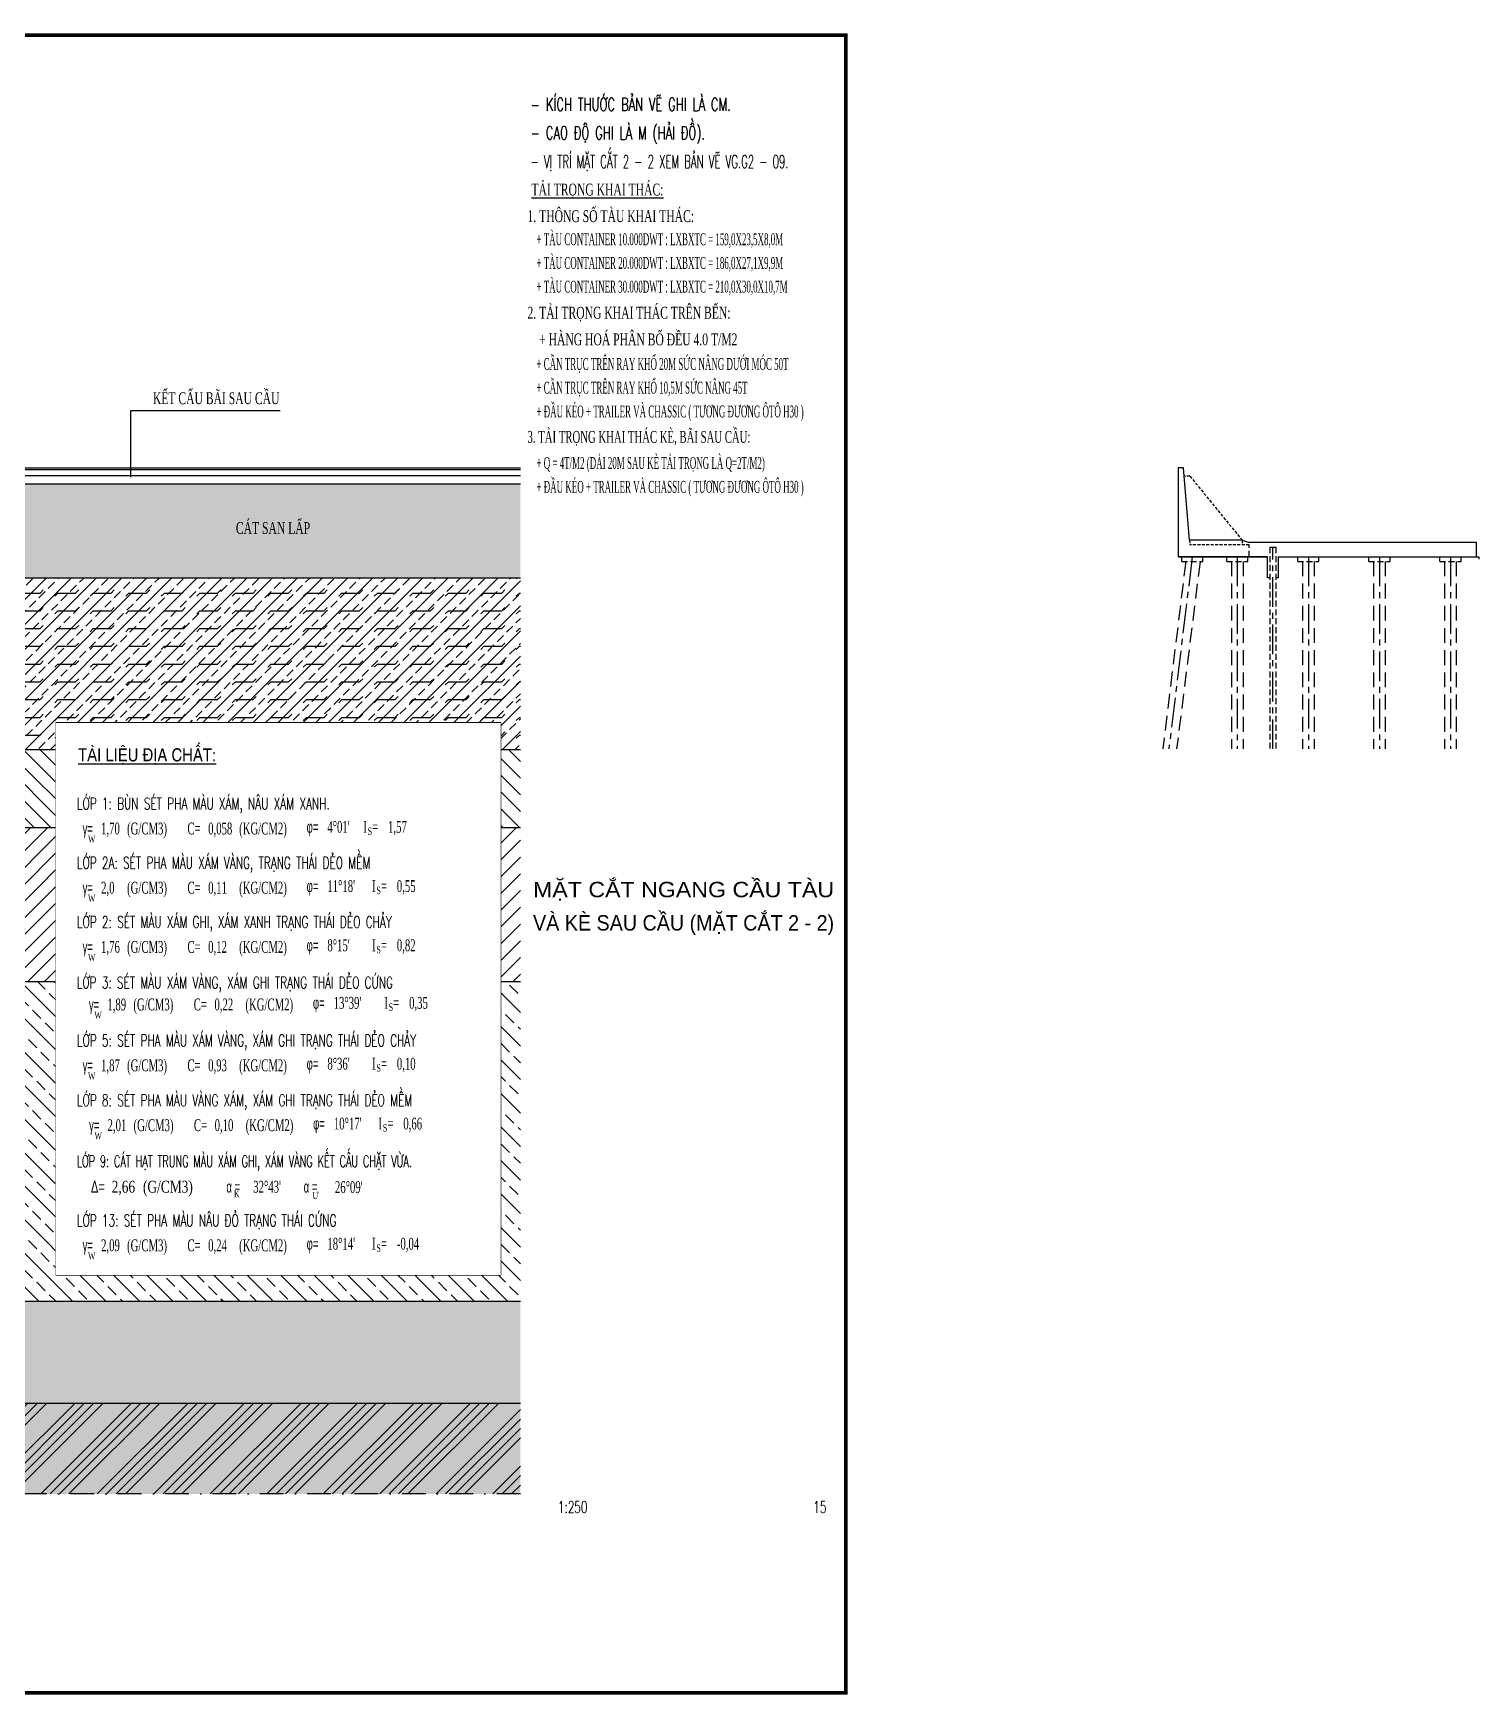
# Model space of a CAD drawing. Extents: x -26539 to -4497, y 62031 to 92619.
# Drawn here: x -10604 to -4497, y 78073 to 85089 of the extents above; entities that cross this region are included whole.
import ezdxf
from ezdxf.enums import TextEntityAlignment as Align

# ---------------------------------------------------------------- set-up
doc = ezdxf.new("R2010")
doc.units = 0
doc.header["$LTSCALE"] = 10
doc.header["$MEASUREMENT"] = 0
for name, pattern in [('CENTER', [2, 1.25, -0.25, 0.25, -0.25]), ('DASHDOT', [1, 0.5, -0.25, 0, -0.25]), ('HIDDEN', [0.375, 0.25, -0.125])]:
    doc.linetypes.add(name, pattern=pattern)
doc.layers.get('0').update_dxf_attribs({"color": 3, "linetype": 'CONTINUOUS'})
for name, color, linetype in [('BORDER', 3, 'CONTINUOUS'), ('DC', 7, 'CONTINUOUS'), ('Hatch coc', 7, 'CONTINUOUS'), ('HIDDEN', 4, 'HIDDEN'), ('Kich thuoc', 4, 'CONTINUOUS'), ('Text', 4, 'CONTINUOUS'), ('Tim', 8, 'CENTER')]:
    doc.layers.add(name, color=color, linetype=linetype)
doc.styles.add('CHU HOA.P', font='vntimeh.shx', dxfattribs={"width": 0.75})
doc.styles.add('CMB-1', font='VHBLACK.TTF', dxfattribs={"width": 0.8})
doc.styles.add('Greek', font='greeks.shx', dxfattribs={"width": 0.7})
doc.styles.add('phong', font='vnsimpleh.shx', dxfattribs={"width": 0.65})
doc.styles.get("Standard").update_dxf_attribs({"font": 'vntimeh.shx', "width": 0.65})
doc.styles.add('Ten11', font='VHARIALN.TTF')

# ---------------------------------------------------------------- blocks, each defined once
blk = doc.blocks.new('dcmc2')
at = {"layer": 'Text', "style": 'Ten11'}
blk.add_text('%%uTµi liÖu ®Þa chÊt:', height=55, dxfattribs=at).set_placement((-26931, 43367.6))
at = {"layer": 'Text'}
for s, height, style, width, p in [('líp 1: bïn sÐt pha mµu x¸m, n©u x¸m xanh. ', 50, 'phong', 0.65, (-26935.9, 43163.9)), ('g=', 50, 'Greek', 0.6, (-26911.7, 43058.9)), ('1,70', 50, 'CHU HOA.P', 0.6, (-26833.6, 43058.9)), ('(g/cm3)', 50, 'CHU HOA.P', 0.6, (-26723.8, 43058.9)), ('c=', 50, 'CHU HOA.P', 0.6, (-26468.9, 43058.9)), ('0,058', 50, 'CHU HOA.P', 0.6, (-26381.3, 43058.9)), ('(kg/cm2)', 50, 'CHU HOA.P', 0.6, (-26250.3, 43058.9)), ('f=', 50, 'Greek', 0.6, (-25965.3, 43065.8)), ("4°01'", 50, 'CHU HOA.P', 0.6, (-25877.7, 43065.8)), ('i  =', 50, 'CHU HOA.P', 0.6, (-25726.1, 43065.8)), ('s', 31.3, 'CHU HOA.P', 0.6, (-25707.9, 43056.9)), ('1,57', 50, 'CHU HOA.P', 0.6, (-25621.3, 43065.8)), ('w', 30, 'CHU HOA.P', 0.6, (-26888.8, 43024.1)), ('líp 2a: sÐt pha mµu x¸m vµng, tr¹ng th¸i dÎo mÒm', 50, 'phong', 0.65, (-26935.9, 42913.9)), ("11°18'", 50, 'CHU HOA.P', 0.6, (-25877.7, 42815.8)), ('i  =', 50, 'CHU HOA.P', 0.6, (-25689.1, 42815.8)), ('0,55', 50, 'CHU HOA.P', 0.6, (-25584.3, 42815.8)), ('g=', 50, 'Greek', 0.6, (-26911.7, 42808.9)), ('w', 30, 'CHU HOA.P', 0.6, (-26888.8, 42774.1)), ('2,0', 50, 'CHU HOA.P', 0.6, (-26833.6, 42808.9)), ('(g/cm3)', 50, 'CHU HOA.P', 0.6, (-26723.8, 42808.9)), ('c=', 50, 'CHU HOA.P', 0.6, (-26468.9, 42808.9)), ('0,11', 50, 'CHU HOA.P', 0.6, (-26381.3, 42808.9)), ('(kg/cm2)', 50, 'CHU HOA.P', 0.6, (-26250.3, 42808.9)), ('f=', 50, 'Greek', 0.6, (-25965.3, 42815.8)), ('s', 31.3, 'CHU HOA.P', 0.6, (-25670.9, 42806.9)), ('líp 2: sÐt mµu x¸m ghi, x¸m xanh tr¹ng th¸i dÎo ch¶y', 50, 'phong', 0.65, (-26935.9, 42663.9)), ('g=', 50, 'Greek', 0.6, (-26911.7, 42558.9)), ('1,76', 50, 'CHU HOA.P', 0.6, (-26833.6, 42558.9)), ('(g/cm3)', 50, 'CHU HOA.P', 0.6, (-26723.8, 42558.9)), ('c=', 50, 'CHU HOA.P', 0.6, (-26468.9, 42558.9)), ('0,12', 50, 'CHU HOA.P', 0.6, (-26381.3, 42558.9)), ('(kg/cm2)', 50, 'CHU HOA.P', 0.6, (-26250.3, 42558.9)), ('f=', 50, 'Greek', 0.6, (-25965.3, 42565.8)), ("8°15'", 50, 'CHU HOA.P', 0.6, (-25877.7, 42565.8)), ('i  =', 50, 'CHU HOA.P', 0.6, (-25689.1, 42565.8)), ('s', 31.3, 'CHU HOA.P', 0.6, (-25670.9, 42556.9)), ('0,82', 50, 'CHU HOA.P', 0.6, (-25584.3, 42565.8)), ('w', 30, 'CHU HOA.P', 0.6, (-26888.8, 42524.1)), ('líp 3: sÐt mµu x¸m vµng, x¸m ghi tr¹ng th¸i dÎo cøng', 50, 'phong', 0.65, (-26936.4, 42408.2)), ('g=', 50, 'Greek', 0.6, (-26885.1, 42315.9)), ('w', 30, 'CHU HOA.P', 0.6, (-26862.2, 42281)), ('1,89', 50, 'CHU HOA.P', 0.6, (-26807.1, 42315.9)), ('(g/cm3)', 50, 'CHU HOA.P', 0.6, (-26697.2, 42315.9)), ('c=', 50, 'CHU HOA.P', 0.6, (-26442.4, 42315.9)), ('0,22', 50, 'CHU HOA.P', 0.6, (-26354.7, 42315.9)), ('(kg/cm2)', 50, 'CHU HOA.P', 0.6, (-26223.8, 42315.9)), ('f=', 50, 'Greek', 0.6, (-25938.8, 42322.8)), ("13°39'", 50, 'CHU HOA.P', 0.6, (-25851.1, 42322.8)), ('i  =', 50, 'CHU HOA.P', 0.6, (-25637.2, 42322.8)), ('s', 31.3, 'CHU HOA.P', 0.6, (-25619, 42313.9)), ('0,35', 50, 'CHU HOA.P', 0.6, (-25532.4, 42322.8)), ('líp 5: sÐt pha mµu x¸m vµng, x¸m ghi tr¹ng th¸i dÎo ch¶y', 50, 'phong', 0.65, (-26935.9, 42163.9)), ('g=', 50, 'Greek', 0.6, (-26911.7, 42058.9)), ('1,87', 50, 'CHU HOA.P', 0.6, (-26833.6, 42058.9)), ('(g/cm3)', 50, 'CHU HOA.P', 0.6, (-26723.8, 42058.9)), ('c=', 50, 'CHU HOA.P', 0.6, (-26468.9, 42058.9)), ('0,93', 50, 'CHU HOA.P', 0.6, (-26381.3, 42058.9)), ('(kg/cm2)', 50, 'CHU HOA.P', 0.6, (-26250.3, 42058.9)), ('f=', 50, 'Greek', 0.6, (-25965.3, 42065.8)), ("8°36'", 50, 'CHU HOA.P', 0.6, (-25877.7, 42065.8)), ('i  =', 50, 'CHU HOA.P', 0.6, (-25689.1, 42065.8)), ('0,10', 50, 'CHU HOA.P', 0.6, (-25584.3, 42065.8)), ('w', 30, 'CHU HOA.P', 0.6, (-26888.8, 42024.1)), ('s', 31.3, 'CHU HOA.P', 0.6, (-25670.9, 42056.9)), ('líp 8: sÐt pha mµu vµng x¸m, x¸m ghi tr¹ng th¸i dÎo mÒm', 50, 'phong', 0.65, (-26935.6, 41911.2)), ('g=', 50, 'Greek', 0.6, (-26884.3, 41806.2)), ('2,01', 50, 'CHU HOA.P', 0.6, (-26806.3, 41806.2)), ('(g/cm3)', 50, 'CHU HOA.P', 0.6, (-26696.4, 41806.2)), ('c=', 50, 'CHU HOA.P', 0.6, (-26441.5, 41806.2)), ('0,10', 50, 'CHU HOA.P', 0.6, (-26353.9, 41806.2)), ('(kg/cm2)', 50, 'CHU HOA.P', 0.6, (-26222.9, 41806.2)), ('f=', 50, 'Greek', 0.6, (-25937.9, 41813.1)), ("10°17'", 50, 'CHU HOA.P', 0.6, (-25850.3, 41813.1)), ('i  =', 50, 'CHU HOA.P', 0.6, (-25661.7, 41813.1)), ('s', 31.3, 'CHU HOA.P', 0.6, (-25643.5, 41804.2)), ('0,66', 50, 'CHU HOA.P', 0.6, (-25556.9, 41813.1)), ('w', 30, 'CHU HOA.P', 0.6, (-26861.4, 41771.4)), ('líp 9: c¸t h¹t trung mµu x¸m ghi, x¸m vµng kÕt cÊu chÆt võa.', 50, 'phong', 0.6, (-26935.9, 41653.9)), ('D=', 50, 'Greek', 0.7, (-26876.5, 41546.3)), ('2,66', 50, 'CHU HOA.P', 0.75, (-26788.9, 41546.3)), ('(g/cm3)', 50, 'CHU HOA.P', 0.75, (-26656.8, 41546.3)), ('a =', 50, 'Greek', 0.6, (-26304.1, 41546.3)), ('k', 30, 'CHU HOA.P', 0.6, (-26272.4, 41526.7)), ("32°43'", 50, 'CHU HOA.P', 0.6, (-26190.8, 41546.3)), ('a =', 50, 'Greek', 0.6, (-25977.7, 41546.3)), ('\xad', 30, 'CHU HOA.P', 0.6, (-25940.7, 41519.3)), ("26°09'", 50, 'CHU HOA.P', 0.6, (-25845.8, 41544.7)), ('líp 13: sÐt pha mµu n©u ®á tr¹ng th¸i cøng', 50, 'phong', 0.65, (-26935.9, 41403.9)), ('g=', 50, 'Greek', 0.6, (-26911.7, 41298.9)), ('2,09', 50, 'CHU HOA.P', 0.6, (-26833.6, 41298.9)), ('(g/cm3)', 50, 'CHU HOA.P', 0.6, (-26723.8, 41298.9)), ('c=', 50, 'CHU HOA.P', 0.6, (-26468.9, 41298.9)), ('0,24', 50, 'CHU HOA.P', 0.6, (-26381.3, 41298.9)), ('(kg/cm2)', 50, 'CHU HOA.P', 0.6, (-26250.3, 41298.9)), ('f=', 50, 'Greek', 0.6, (-25965.3, 41305.8)), ("18°14'", 50, 'CHU HOA.P', 0.6, (-25877.7, 41305.8)), ('i  =', 50, 'CHU HOA.P', 0.6, (-25689.1, 41305.8)), ('s', 31.3, 'CHU HOA.P', 0.6, (-25670.9, 41296.9)), ('-0,04', 50, 'CHU HOA.P', 0.6, (-25584.3, 41305.8)), ('w', 30, 'CHU HOA.P', 0.6, (-26888.8, 41264.1))]:
    blk.add_text(s, height=height, dxfattribs=dict(at, style=style, width=width)).set_placement(p)

msp = doc.modelspace()

# ---------------------------------------------------------------- hatches: boundary and pattern name
at = {"layer": 'DC'}
h = msp.add_hatch(dxfattribs=at)
h.set_pattern_fill('AR-SAND', color=256, scale=50, angle=45, style=0)
h.paths.add_polyline_path([(-8545.7, 83186.6), (-11357.7, 83186.6), (-11675.8, 82868.4), (-11765.8, 82868.4), (-11765.8, 82878.4), (-11775.8, 82878.4), (-11775.8, 82938.4), (-12735.8, 82938.4), (-12765.8, 82948.4), (-12987.5, 82948.4), (-13012.9, 83253.6), (-13035.8, 83253.6), (-13035.8, 82878.4), (-12657.9, 82878.4), (-12657.9, 82788.5), (-12648.3, 82788.5), (-12648.3, 82432.7), (-13035.8, 82303.6), (-13756.3, 82063.4), (-12265.8, 82063.4), (-12265.8, 82788.4), (-8545.7, 82788.4)])
h.paths.add_polyline_path([(-11341.7, 82913.4), (-11381.7, 82878.4), (-11421.7, 82913.4)], flags=16)
h.paths.add_polyline_path([(-12505.9, 82868.4), (-12585.8, 82788.5), (-12613.4, 82788.5), (-12613.4, 82868.4)], flags=16)
h.paths.add_polyline_path([(-11357.7, 83186.6), (-13007.3, 83186.6), (-12987.5, 82948.4), (-12765.8, 82948.4), (-12735.8, 82938.4), (-11800.8, 82938.4), (-11804.3, 82958.1), (-11607.3, 82992.8), (-11603.9, 82973.2), (-11800.8, 82938.4), (-11775.8, 82938.4), (-11775.8, 82878.4), (-11765.8, 82878.4), (-11765.8, 82868.4), (-11675.8, 82868.4)], flags=17)
h.paths.add_polyline_path([(-9760.2, 82955.9), (-9421.5, 82955.9), (-9421.5, 83066.6), (-9760.2, 83066.6)], flags=24)
h.paths.add_polyline_path([(-11351.9, 82936), (-11189.2, 82936), (-11189.2, 83011), (-11351.9, 83011)], flags=24)
h.paths.add_polyline_path([(-11541.8, 83014.6), (-11486.4, 83071.2), (-11540, 83123.6), (-11595.4, 83067)], flags=24)
h.paths.add_polyline_path([(-12096.7, 83067.5), (-11611.7, 83067.5), (-11611.7, 83185.4), (-12096.7, 83185.4)], flags=24)
h.paths.add_polyline_path([(-12780.7, 83068.9), (-12209.1, 83068.9), (-12209.1, 83186.7), (-12780.7, 83186.7)], flags=25)
at = {"layer": 'Hatch coc'}
h = msp.add_hatch(dxfattribs=at)
h.set_pattern_fill('ANSI33', color=256, scale=300, style=0)
h.paths.add_polyline_path([(-8545.7, 82788.4), (-12245.8, 82788.4), (-12245.8, 82063.4), (-10405.9, 82063.4), (-10405.9, 82176.8), (-8694.6, 82176.8), (-8694.6, 82063.4), (-8545.7, 82063.4)])
h.paths.add_polyline_path([(-10846.4, 82406.3, -1), (-10706.4, 82406.3, -1)], flags=16)
h.paths.add_polyline_path([(-12265.8, 82788.4), (-12623.3, 82788.4), (-12623.3, 82788.5), (-12635.8, 82788.5), (-12648.3, 82788.5), (-12648.3, 82432.7), (-13035.8, 82303.6), (-13756.3, 82063.4), (-12265.8, 82063.4)])
h.paths.add_polyline_path([(-11644.1, 82623.7), (-11171.5, 82623.7), (-11171.5, 82741.6), (-11644.1, 82741.6)], flags=24)
h.paths.add_polyline_path([(-10792.8, 82368.8), (-10760.1, 82368.8), (-10760.1, 82443.8), (-10792.8, 82443.8)], flags=8)
h.paths.add_polyline_path([(-12244, 82070.8), (-12065, 82070.8), (-12065, 82153.3), (-12244, 82153.3)], flags=24)
h = msp.add_hatch(dxfattribs=at)
h.set_pattern_fill('FLEX', color=256, scale=300, style=0)
h.paths.add_polyline_path([(-8545.7, 82788.4), (-12245.8, 82788.4), (-12245.8, 82063.4), (-10405.9, 82063.4), (-10405.9, 82176.8), (-8694.6, 82176.8), (-8694.6, 82063.4), (-8545.7, 82063.4)])
h.paths.add_polyline_path([(-10706.4, 82406.3, -1), (-10846.4, 82406.3, -1)], flags=16)
h.paths.add_polyline_path([(-12265.8, 82788.4), (-12623.3, 82788.4), (-12623.3, 82788.5), (-12635.8, 82788.5), (-12648.3, 82788.5), (-12648.3, 82432.7), (-13035.8, 82303.6), (-13756.3, 82063.4), (-12265.8, 82063.4)])
h.paths.add_polyline_path([(-11644.1, 82623.7), (-11171.5, 82623.7), (-11171.5, 82741.6), (-11644.1, 82741.6)], flags=24)
h.paths.add_polyline_path([(-10792.8, 82368.8), (-10760.1, 82368.8), (-10760.1, 82443.8), (-10792.8, 82443.8)], flags=8)
h.paths.add_polyline_path([(-12244, 82070.8), (-12065, 82070.8), (-12065, 82153.3), (-12244, 82153.3)], flags=24)
h = msp.add_hatch(dxfattribs=at)
h.set_pattern_fill('ANSI31', color=256, scale=400, angle=90, style=0)
h.paths.add_polyline_path([(-8545.7, 82063.4), (-12245.8, 82063.4), (-12245.8, 81733.4), (-8545.7, 81733.4)])
h.paths.add_polyline_path([(-10846.4, 81864.3, -1), (-10706.4, 81864.3, -1)], flags=16)
h.paths.add_polyline_path([(-12265.8, 82063.4), (-13160.8, 82063.4), (-13160.8, 81733.4), (-12265.8, 81733.4)])
h.paths.add_polyline_path([(-13160.8, 82063.4), (-13328.2, 82063.4), (-13383.2, 81733.4), (-13160.8, 81733.4)])
h.paths.add_polyline_path([(-13328.2, 82063.4), (-13635.8, 82063.4), (-13635.8, 81733.4), (-13383.2, 81733.4)])
h.paths.add_polyline_path([(-13635.8, 82063.4), (-13756.3, 82063.4), (-13927.3, 82006.4), (-13881.8, 81733.4), (-13635.8, 81733.4)])
h.paths.add_polyline_path([(-13927.3, 82006.4), (-14316, 81876.9), (-14339.8, 81733.4), (-13881.8, 81733.4)])
h.paths.add_polyline_path([(-14316, 81876.9), (-14635.8, 81770.2), (-14635.8, 81733.4), (-14339.8, 81733.4)])
h.paths.add_polyline_path([(-12247, 81740.8), (-12033.9, 81740.8), (-12033.9, 81823.3), (-12247, 81823.3)], flags=9)
h.paths.add_polyline_path([(-10815.3, 81826.8), (-10737.6, 81826.8), (-10737.6, 81901.8), (-10815.3, 81901.8)], flags=8)
h.paths.add_polyline_path([(-11408.8, 81779.3), (-11061.8, 81779.3), (-11061.8, 81868.6), (-11408.8, 81868.6)], flags=24)
h.paths.add_polyline_path([(-11565.5, 81875.4), (-10905.1, 81875.4), (-10905.1, 82003.9), (-11565.5, 82003.9)], flags=24)
h = msp.add_hatch(dxfattribs=at)
h.set_pattern_fill('ANSI31', color=256, scale=400, style=0)
h.paths.add_polyline_path([(-8545.7, 81733.4), (-12245.8, 81733.4), (-12245.8, 81083.4), (-8545.7, 81083.4)])
h.paths.add_polyline_path([(-10706.4, 81240.9, -1), (-10846.4, 81240.9, -1)], flags=16)
h.paths.add_polyline_path([(-12265.8, 81733.4), (-13160.8, 81733.4), (-13160.8, 81083.4), (-12265.8, 81083.4)])
h.paths.add_polyline_path([(-13160.8, 81733.4), (-13383.2, 81733.4), (-13491.4, 81083.4), (-13160.8, 81083.4)])
h.paths.add_polyline_path([(-13383.2, 81733.4), (-13635.8, 81733.4), (-13635.8, 81083.4), (-13491.4, 81083.4)])
h.paths.add_polyline_path([(-13635.8, 81733.4), (-13881.8, 81733.4), (-13773.6, 81083.4), (-13635.8, 81083.4)])
h.paths.add_polyline_path([(-13881.8, 81733.4), (-14339.8, 81733.4), (-14448.1, 81083.4), (-13773.6, 81083.4)])
h.paths.add_polyline_path([(-14339.8, 81733.4), (-14546.1, 81733.4), (-14635.8, 81733.4), (-14635.8, 81083.4), (-14448.1, 81083.4)])
h.paths.add_polyline_path([(-14635.8, 81733.4), (-14746.3, 81733.4), (-14928.4, 81672.7), (-14830.2, 81083.4), (-14635.8, 81083.4)])
h.paths.add_polyline_path([(-14928.4, 81672.7), (-15160.8, 81595.2), (-15160.8, 81083.4), (-14830.2, 81083.4)])
h.paths.add_polyline_path([(-15160.8, 81595.2), (-15435.8, 81503.6), (-15735.8, 81503.6), (-16035.8, 81603.6), (-16670.7, 81603.6), (-16670.7, 81083.4), (-15160.8, 81083.4)])
h.paths.add_polyline_path([(-16305.8, 81693.6), (-16670.7, 81693.6), (-16670.7, 81603.6), (-16035.8, 81603.6)])
h.paths.add_polyline_path([(-10799.8, 81203.4), (-10753.1, 81203.4), (-10753.1, 81278.4), (-10799.8, 81278.4)], flags=8)
h.paths.add_polyline_path([(-12244, 81101.6), (-12031, 81101.6), (-12031, 81184.1), (-12244, 81184.1)], flags=24)
h.paths.add_polyline_path([(-11373, 81438.9), (-10751.8, 81438.9), (-10751.8, 81542.5), (-11373, 81542.5)], flags=24)
h.paths.add_polyline_path([(-11425.9, 81528.4), (-10684.7, 81528.4), (-10684.7, 81653.4), (-11425.9, 81653.4)], flags=24)
h.paths.add_polyline_path([(-15636.9, 81439.4), (-15534.8, 81439.4), (-15534.8, 81364.4), (-15636.9, 81364.4)], flags=24)
h.paths.add_polyline_path([(-16071.9, 81439.4), (-15969.8, 81439.4), (-15969.8, 81364.4), (-16071.9, 81364.4)], flags=24)
h = msp.add_hatch(dxfattribs=at)
h.set_pattern_fill('ANSI33', color=256, scale=400, angle=90, style=0)
h.paths.add_polyline_path([(-8545.7, 81083.4), (-12245.8, 81083.4), (-12245.8, 79733.4), (-8545.7, 79733.4)])
h.paths.add_polyline_path([(-10706.4, 80445.1, -1), (-10846.4, 80445.1, -1)], flags=16)
h.paths.add_polyline_path([(-12265.8, 81083.4), (-13160.8, 81083.4), (-13160.8, 79733.4), (-12265.8, 79733.4)])
h.paths.add_polyline_path([(-13160.8, 81083.4), (-13491.4, 81083.4), (-13632.5, 80236.4), (-13548.7, 79733.4), (-13160.8, 79733.4)])
h.paths.add_polyline_path([(-13491.4, 81083.4), (-13635.8, 81083.4), (-13635.8, 80256.4), (-13632.5, 80236.4)])
h.paths.add_polyline_path([(-13635.8, 81083.4), (-13773.6, 81083.4), (-13635.8, 80256.4)])
h.paths.add_polyline_path([(-13773.6, 81083.4), (-14448.1, 81083.4), (-14635.8, 79956.2), (-14635.8, 79916.2), (-14605.4, 79733.4), (-13716.2, 79733.4), (-13635.8, 80216.3), (-13635.8, 80256.4)])
h.paths.add_polyline_path([(-14448.1, 81083.4), (-14635.8, 81083.4), (-14635.8, 79956.2)], flags=17)
h.paths.add_polyline_path([(-14635.8, 81083.4), (-14830.2, 81083.4), (-14639.2, 79936.2), (-14635.8, 79956.2)])
h.paths.add_polyline_path([(-14830.2, 81083.4), (-15160.8, 81083.4), (-15160.8, 79733.4), (-14672.9, 79733.4), (-14639.2, 79936.2)])
h.paths.add_polyline_path([(-15160.8, 81083.4), (-16670.7, 81083.4), (-16670.7, 79733.4), (-15160.8, 79733.4)])
h.paths.add_polyline_path([(-14635.8, 79916.2), (-14639.2, 79936.2), (-14672.9, 79733.4), (-14635.8, 79733.4)])
h.paths.add_polyline_path([(-14635.8, 79916.2), (-14635.8, 79733.4), (-14605.4, 79733.4)], flags=17)
h.paths.add_polyline_path([(-13635.8, 80216.3), (-13716.2, 79733.4), (-13635.8, 79733.4)])
h.paths.add_polyline_path([(-13632.5, 80236.4), (-13635.8, 80216.3), (-13635.8, 79733.4), (-13548.7, 79733.4)])
h.paths.add_polyline_path([(-10799.8, 80407.6), (-10753.1, 80407.6), (-10753.1, 80482.6), (-10799.8, 80482.6)], flags=8)
h.paths.add_polyline_path([(-12244, 79751.4), (-12031, 79751.4), (-12031, 79833.9), (-12244, 79833.9)], flags=24)
h.paths.add_polyline_path([(-11219.5, 80885.6), (-10748.5, 80885.6), (-10748.5, 81003.4), (-11219.5, 81003.4)], flags=24)
h.paths.add_polyline_path([(-16188.8, 80935.7), (-15528.4, 80935.7), (-15528.4, 81064.3), (-16188.8, 81064.3)], flags=24)
h.paths.add_polyline_path([(-16053.7, 80851.5), (-15663.5, 80851.5), (-15663.5, 80926.5), (-16053.7, 80926.5)], flags=24)
h = msp.add_hatch(dxfattribs=at)
h.set_pattern_fill('AR-SAND', color=2, scale=50, style=0)
h.paths.add_polyline_path([(-8545.7, 79733.4), (-12245.8, 79733.4), (-12245.8, 79303.4), (-8545.7, 79303.4)])
h.paths.add_polyline_path([(-10706.4, 79477.5, -1), (-10846.4, 79477.5, -1)], flags=16)
h.paths.add_polyline_path([(-12265.8, 79733.4), (-13160.8, 79733.4), (-13160.8, 79303.4), (-12265.8, 79303.4)])
h.paths.add_polyline_path([(-13160.8, 79733.4), (-13548.7, 79733.4), (-13477.1, 79303.4), (-13160.8, 79303.4)])
h.paths.add_polyline_path([(-13548.7, 79733.4), (-13635.8, 79733.4), (-13635.8, 79303.4), (-13477.1, 79303.4)])
h.paths.add_polyline_path([(-13635.8, 79733.4), (-13716.2, 79733.4), (-13787.9, 79303.4), (-13635.8, 79303.4)])
h.paths.add_polyline_path([(-13716.2, 79733.4), (-14605.4, 79733.4), (-14533.8, 79303.4), (-13787.9, 79303.4)])
h.paths.add_polyline_path([(-14605.4, 79733.4), (-14635.8, 79733.4), (-14635.8, 79303.4), (-14533.8, 79303.4)])
h.paths.add_polyline_path([(-14672.9, 79733.4), (-15160.8, 79733.4), (-15160.8, 79303.4), (-14744.5, 79303.4)])
h.paths.add_polyline_path([(-14635.8, 79733.4), (-14672.9, 79733.4), (-14744.5, 79303.4), (-14635.8, 79303.4)])
h.paths.add_polyline_path([(-15160.8, 79733.4), (-16670.7, 79733.4), (-16670.7, 79303.4), (-15160.8, 79303.4)])
h.paths.add_polyline_path([(-10799, 79440), (-10753.9, 79440), (-10753.9, 79515), (-10799, 79515)], flags=8)
h.paths.add_polyline_path([(-12244, 79315.4), (-12031, 79315.4), (-12031, 79397.9), (-12244, 79397.9)], flags=24)
h = msp.add_hatch(dxfattribs=at)
h.set_pattern_fill('ANSI34', color=256, scale=225, style=0)
h.paths.add_polyline_path([(-8545.7, 79303.4), (-12245.8, 79303.4), (-12245.8, 78921.1), (-8545.7, 78921.1)])
h.paths.add_polyline_path([(-10706.4, 79030.3, -1), (-10846.4, 79030.3, -1)], flags=16)
h.paths.add_polyline_path([(-12265.8, 79303.4), (-16670.7, 79303.4), (-16670.7, 78921.1), (-12265.8, 78921.1)])
h.paths.add_polyline_path([(-10812.9, 78992.8), (-10740, 78992.8), (-10740, 79067.8), (-10812.9, 79067.8)], flags=8)
h = msp.add_hatch(dxfattribs=at)
h.set_pattern_fill('AR-CONC', color=256, scale=22.5, style=0)
h.set_pattern_definition([(50, (0, 0), (161.38354, -14.11923), [16.875, -185.625]), (355, (0, 0), (-31.21905, 169.24323), [13.5, -148.5]), (100.4514, (13.45, -1.18), (130.1646, 155.1239), [14.34154, -157.75698]), (46.1842, (0, 45), (240.12924, -37.2418), [25.3125, -278.4375]), (96.6356, (20, 41.9), (210.2991, 219.1765), [21.5123, -236.6354]), (351.1842, (0, 45), (210.2989, 219.1767), [20.25, -222.75]), (21, (22.5, 33.75), (134.30409, -90.58925), [16.875, -185.625]), (326, (22.5, 33.75), (54.74595, 163.15876), [13.5, -148.5]), (71.4514, (33.69, 26.2), (189.0501, 72.56936), [14.34154, -157.75698]), (37.5, (0, 0), (2.735967, 74.901117), [0, -146.7, 0, -150.75, 0, -149.0625]), (7.5, (0, 0), (59.190646, 88.742635), [0, -85.95, 0, -143.325, 0, -56.8125]), (327.5, (-50.175, 0), (120.11005, -5.074846), [0, -56.25, 0, -175.5, 0, -232.875]), (317.5, (-72.67, 0), (131.21689, 22.52362), [0, -73.125, 0, -116.55, 0, -165.375])])
h.paths.add_polyline_path([(-8545.7, 79303.4), (-12245.8, 79303.4), (-12245.8, 78921.1), (-8545.7, 78921.1)])
h.paths.add_polyline_path([(-10706.4, 79030.3, -1), (-10846.4, 79030.3, -1)], flags=16)
h.paths.add_polyline_path([(-12265.8, 79303.4), (-16670.7, 79303.4), (-16670.7, 78921.1), (-12265.8, 78921.1)])
h.paths.add_polyline_path([(-10812.9, 78992.8), (-10740, 78992.8), (-10740, 79067.8), (-10812.9, 79067.8)], flags=8)

# ---------------------------------------------------------------- linework, layer by layer
at = {"linetype": 'HIDDEN', "ltscale": 25}
for p, q in [((-5735.3, 82858.4), (-5832, 82066.7)), ((-5675, 82857.2), (-5773.7, 82066.7)), ((-5542.4, 82858.4), (-5542.4, 82066.7)), ((-5492.4, 82858.4), (-5492.4, 82066.7)), ((-5242.4, 82858.4), (-5242.4, 82066.7)), ((-5192.4, 82858.4), (-5192.4, 82066.7)), ((-4942.4, 82858.4), (-4942.4, 82066.7)), ((-4892.4, 82858.4), (-4892.4, 82066.7)), ((-4642.4, 82858.4), (-4642.4, 82066.7)), ((-4592.4, 82858.4), (-4592.4, 82066.7))]:
    msp.add_line(p, q, dxfattribs=at)
at = {"layer": 'BORDER'}
for p, q in [((-13012.9, 83253.6), (-8545.7, 83253.6)), ((-5744.5, 83253.6), (-5767.4, 83253.6)), ((-5719.1, 82948.4), (-5744.5, 83253.6)), ((-5497.4, 82948.4), (-5719.1, 82948.4)), ((-5497.4, 82948.4), (-5467.4, 82938.4)), ((-4507.4, 82938.4), (-5467.4, 82938.4)), ((-4507.4, 82878.4), (-4507.4, 82938.4)), ((-5767.4, 82878.4), (-5389.5, 82878.4)), ((-5345, 82878.4), (-4507.4, 82878.4)), ((-4507.4, 82878.4), (-4497.4, 82878.4)), ((-4497.4, 82878.4), (-4497.4, 82868.4))]:
    msp.add_line(p, q, dxfattribs=at)
at = {"layer": 'BORDER', "color": 0}
for p, q in [((-13012.3, 83246.6), (-8545.7, 83246.6)), ((-13010.3, 83221.6), (-8545.7, 83221.6)), ((-13007.3, 83186.6), (-8545.7, 83186.6))]:
    msp.add_line(p, q, dxfattribs=at)
at = {"layer": 'BORDER', "ltscale": 5}
for p, q in [((-5767.4, 83253.6), (-5767.4, 82878.4)), ((-5389.5, 82788.5), (-5389.5, 82878.4)), ((-5345, 82878.4), (-5345, 82788.5)), ((-5379.9, 82788.5), (-5389.5, 82788.5)), ((-5345, 82788.5), (-5354.9, 82788.5))]:
    msp.add_line(p, q, dxfattribs=at)
at = {"layer": 'DC', "color": 0}
for p, q in [((-8545.7, 82788.4), (-12623.3, 82788.4)), ((-8545.7, 82063.4), (-13906.3, 82063.4)), ((-8545.7, 81733.4), (-14896.3, 81733.4)), ((-8545.7, 81733.4), (-14546.1, 81733.4)), ((-8545.7, 81083.4), (-16676.9, 81083.4)), ((-8545.7, 79733.4), (-16676.9, 79733.4)), ((-8545.7, 79303.4), (-16676.9, 79303.4))]:
    msp.add_line(p, q, dxfattribs=at)
at = {"layer": 'DC'}
msp.add_lwpolyline([(-10508.6, 79846.1), (-8629, 79846.1), (-8629, 82176.8), (-10508.6, 82176.8)], close=True, dxfattribs=at)
at = {"layer": 'HIDDEN', "ltscale": 5}
for p, q in [((-5717.5, 83218.6), (-5741.6, 83218.6)), ((-5717.5, 83218.6), (-5497.4, 82948.4)), ((-5719.1, 82948.4), (-5717.4, 82928.4)), ((-5467.4, 82928.4), (-5717.4, 82928.4)), ((-5497.4, 82948.4), (-5497.4, 82928.4)), ((-5497.4, 82948.4), (-5497.4, 82928.4))]:
    msp.add_line(p, q, dxfattribs=at)
at = {"layer": 'HIDDEN', "ltscale": 10}
for p, q in [((-5467.4, 82878.4), (-5467.4, 82928.4)), ((-5752.4, 82858.4), (-5752.4, 82878.4)), ((-5752.4, 82858.4), (-5662.4, 82858.4)), ((-5662.4, 82858.4), (-5662.4, 82878.4)), ((-5562.4, 82858.4), (-5562.4, 82878.4)), ((-5562.4, 82858.4), (-5472.4, 82858.4)), ((-5472.4, 82858.4), (-5472.4, 82878.4)), ((-5379.9, 82918.4), (-5354.9, 82918.4)), ((-5379.9, 82918.4), (-5379.9, 82066.7)), ((-5354.9, 82918.4), (-5354.9, 82066.7)), ((-5262.4, 82858.4), (-5262.4, 82878.4)), ((-5262.4, 82858.4), (-5172.4, 82858.4)), ((-5172.4, 82858.4), (-5172.4, 82878.4)), ((-4962.4, 82858.4), (-4962.4, 82878.4)), ((-4962.4, 82858.4), (-4872.4, 82858.4)), ((-4872.4, 82858.4), (-4872.4, 82878.4)), ((-4662.4, 82858.4), (-4662.4, 82878.4)), ((-4662.4, 82858.4), (-4572.4, 82858.4)), ((-4572.4, 82858.4), (-4572.4, 82878.4))]:
    msp.add_line(p, q, dxfattribs=at)
at = {"layer": 'HIDDEN'}
msp.add_lwpolyline([(-5389.5, 82878.4), (-5767.4, 82878.4)], dxfattribs=at)
at = {"layer": 'Kich thuoc'}
for p, q in [((-10191.1, 83213.6), (-10191.1, 83495.2)), ((-10191.1, 83495.2), (-9560.5, 83495.2))]:
    msp.add_line(p, q, dxfattribs=at)
at = {"layer": 'Kich thuoc', "linetype": 'DASHDOT', "ltscale": 20}
msp.add_line((-8545.7, 78921.1), (-16670.7, 78921.1), dxfattribs=at)
at = {"layer": 'Kich thuoc', "color": 1, "const_width": 15.5}
msp.add_lwpolyline([(-16670.7, 78080.9), (-7170.7, 78080.9), (-7170.7, 85080.9), (-16670.7, 85080.9)], close=True, dxfattribs=at)
at = {"layer": 'Tim', "ltscale": 10}
for p, q in [((-5707.6, 82878.4), (-5806.8, 82066.7)), ((-5517.4, 82878.4), (-5517.4, 82066.7)), ((-5367.4, 82066.7), (-5367.4, 82918.4)), ((-5217.4, 82878.4), (-5217.4, 82066.7)), ((-4917.4, 82878.4), (-4917.4, 82066.7)), ((-4617.4, 82878.4), (-4617.4, 82066.7))]:
    msp.add_line(p, q, dxfattribs=at)

# ---------------------------------------------------------------- texts
at = {"layer": 'Text', "style": 'phong'}
for s, width, p in [('- kÝch th\xadíc b¶n vÏ ghi lµ cm.', 0.65, (-8502.8, 84760.5)), ('- cao ®é ghi lµ m (h¶i ®å).', 0.65, (-8502.8, 84640.5)), ('- vÞ trÝ mÆt c¾t 2 - 2 xem b¶n vÏ vg.g2 - 09.', 0.57, (-8502.8, 84519))]:
    msp.add_text(s, height=55, dxfattribs=dict(at, width=width)).set_placement(p)
at = {"layer": 'Text'}
for s, width, p in [('%%uT¶i träng khai th¸c:', 0.65, (-8499.2, 84403.7)), ('1. th«ng sè tµu khai th¸c:', 0.65, (-8515.8, 84291.3)), ('    + tµu container 10.000dwt : lXbXtC = 159,0x23,5x8,0m', 0.5, (-8515.8, 84193.8)), ('    + tµu container 20.000dwt : lXbXtC = 186,0x27,1x9,9m', 0.5, (-8515.8, 84093.8)), ('    + tµu container 30.000dwt : lXbXtC = 210,0x30,0x10,7m', 0.5, (-8515.8, 83993.8)), ('2. t¶i träng khai th¸c trªn bÕn:', 0.65, (-8515.8, 83883.5)), ('    + hµng ho¸ ph©n bè ®Òu 4.0 t/m2', 0.65, (-8515.8, 83771)), ('    + cÇn trôc trªn ray khæ 20m søc n©ng d\xadíi mãc 50t  ', 0.5, (-8515.8, 83667.2)), ('    + cÇn trôc trªn ray khæ 10,5m søc n©ng 45t  ', 0.5, (-8515.8, 83567.2)), ('    + ®Çu kÐo + trailer vµ chassic ( t\xad¬ng ®\xad¬ng «t« h30 )', 0.5, (-8515.8, 83466.6)), ('3. t¶i träng khai th¸c kÌ, b·i sau cÇu: ', 0.6, (-8515.8, 83359.4)), ('    + q = 4t/m2 (d¶i 20m sau kÌ t¶i träng lµ q=2t/m2)', 0.5, (-8515.8, 83249.1)), ('    + ®Çu kÐo + trailer vµ chassic ( t\xad¬ng ®\xad¬ng «t« h30 )', 0.5, (-8515.8, 83148.5))]:
    msp.add_text(s, height=50, dxfattribs=dict(at, width=width)).set_placement(p)
at = {"layer": 'Text', "width": 0.65}
for s, p in [('kÕt cÊu b·i sau cÇu', (-9831, 83522.6)), ('c¸t san lÊp', (-9590.9, 82974.4))]:
    msp.add_text(s, height=50, dxfattribs=at).set_placement(p, align=Align.CENTER)
at = {"layer": 'Text', "style": 'CMB-1'}
for s, width, p, p2 in [('mÆt c¾t ngang cÇu tµu', 0.940509, (-8492.5, 81440.6), (-7220.7, 81440.6)), ('vµ kÌ sau cÇu (mÆt c¾t 2 - 2)', 0.801459, (-8492.5, 81300), (-7220.7, 81300))]:
    msp.add_text(s, height=65, dxfattribs=dict(at, width=width)).set_placement(p, p2, align=Align.FIT)
at = {"layer": 'Text', "style": 'phong', "width": 0.65}
for s, p in [('1:250', (-8325, 78840.9)), ('15', (-7280.8, 78840.9))]:
    msp.add_text(s, height=50, dxfattribs=at).set_placement(p, align=Align.CENTER)

# ---------------------------------------------------------------- next in the draw order: wipeouts: each hides what was drawn before it
msp.add_wipeout([(-10508.6, 79846.1), (-8629, 79846.1), (-8629, 82176.8), (-10508.6, 82176.8)]).dxf.layer = 'DC'

# ---------------------------------------------------------------- next in the draw order: block references
at = {"layer": 'DC'}
msp.add_blockref('dcmc2', (16516.5, 38646.9), dxfattribs=at)

doc.saveas('drawing.dxf')
